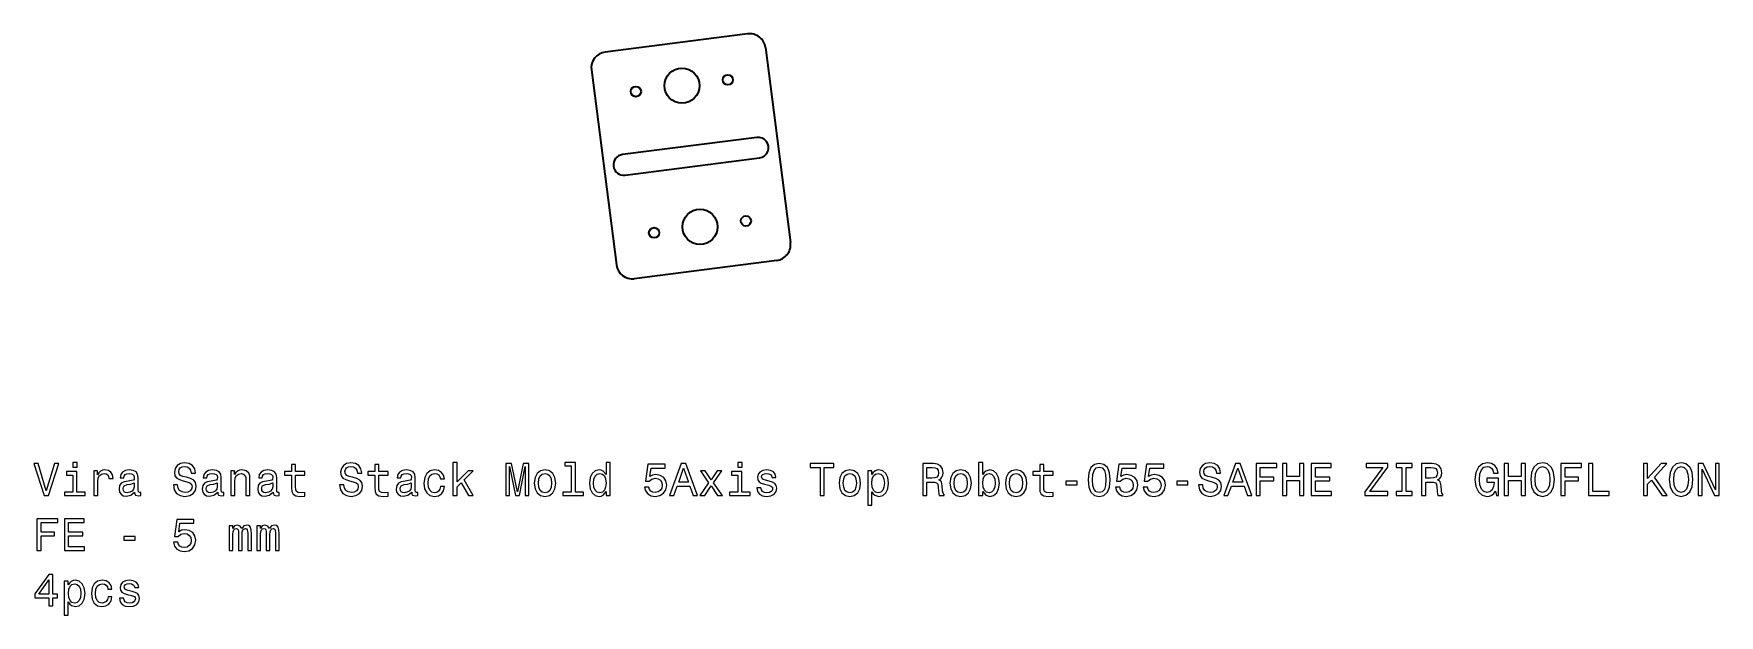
# Model space of a CAD drawing. Extents: x -148 to 2357, y 22 to 235.
# Drawn here: x 1185 to 1713, y 33 to 215 of the extents above; entities that cross this region are included whole.
import ezdxf

# ---------------------------------------------------------------- set-up
doc = ezdxf.new("R2010")
doc.units = 0

msp = doc.modelspace()

# ---------------------------------------------------------------- linework, layer by layer
at = {"color": 7, "lineweight": 35}
for p, q in [((1408.76, 215.4), (1364.17, 209.68)), ((1414.36, 211.08), (1422.2, 149.97)), ((1359.85, 204.08), (1367.69, 142.98)), ((1411.67, 182.95), (1369.56, 177.55)), ((1370.38, 171.1), (1412.49, 176.51)), ((1417.88, 144.38), (1373.29, 138.66))]:
    msp.add_line(p, q, dxfattribs=at)
at = {"color": 7, "lineweight": 13}
for points in [[(1191.72, 80.73), (1189.21, 72.22), (1186.63, 80.73), (1185.26, 80.73), (1188.49, 70.72), (1189.93, 70.72), (1193.09, 80.73)], [(1198.82, 81.07), (1197.48, 81.07), (1197.48, 79.62), (1198.82, 79.62)], [(1230.31, 74.02), (1229, 74.02), (1229.28, 72.49), (1230, 71.37), (1231.11, 70.69), (1232.61, 70.45), (1234.1, 70.68), (1235.21, 71.31), (1235.91, 72.31), (1236.17, 73.62), (1235.96, 74.8), (1235.35, 75.56), (1234.37, 76.07), (1233.06, 76.44), (1231.94, 76.71), (1231.2, 77.03), (1230.78, 77.49), (1230.65, 78.21), (1230.78, 78.86), (1231.16, 79.35), (1231.73, 79.68), (1232.53, 79.8), (1233.33, 79.65), (1233.97, 79.26), (1234.38, 78.62), (1234.59, 77.74), (1235.9, 77.74), (1235.9, 77.77), (1235.67, 79.12), (1234.99, 80.13), (1233.92, 80.76), (1232.48, 80.98), (1231.19, 80.76), (1230.18, 80.16), (1229.53, 79.22), (1229.3, 78.01), (1229.49, 76.93), (1230.03, 76.2), (1230.9, 75.71), (1232.08, 75.33), (1233.25, 75), (1234.13, 74.68), (1234.66, 74.22), (1234.85, 73.47), (1234.67, 72.71), (1234.23, 72.13), (1233.55, 71.77), (1232.67, 71.66), (1231.69, 71.82), (1230.94, 72.28), (1230.47, 73.03)], [(1266, 77.12), (1266, 73.24), (1266.09, 71.99), (1266.49, 71.12), (1267.3, 70.62), (1268.66, 70.45), (1270.16, 70.52), (1270.16, 71.61), (1269.07, 71.53), (1268.07, 71.64), (1267.54, 72), (1267.31, 72.61), (1267.27, 73.46), (1267.27, 77.12), (1270.16, 77.12), (1270.16, 78.2), (1267.27, 78.2), (1267.27, 80.46), (1266, 80.46), (1266, 78.2), (1263.81, 78.2), (1263.81, 77.12)], [(1282.35, 74.02), (1281.04, 74.02), (1281.33, 72.49), (1282.05, 71.37), (1283.16, 70.69), (1284.66, 70.45), (1286.14, 70.68), (1287.25, 71.31), (1287.96, 72.31), (1288.22, 73.62), (1288, 74.8), (1287.4, 75.56), (1286.42, 76.07), (1285.11, 76.44), (1283.98, 76.71), (1283.25, 77.03), (1282.83, 77.49), (1282.7, 78.21), (1282.83, 78.86), (1283.2, 79.35), (1283.78, 79.68), (1284.57, 79.8), (1285.38, 79.65), (1286.01, 79.26), (1286.43, 78.62), (1286.63, 77.74), (1287.94, 77.74), (1287.94, 77.77), (1287.71, 79.12), (1287.04, 80.13), (1285.97, 80.76), (1284.53, 80.98), (1283.23, 80.76), (1282.22, 80.16), (1281.58, 79.22), (1281.34, 78.01), (1281.53, 76.93), (1282.08, 76.2), (1282.94, 75.71), (1284.13, 75.33), (1285.29, 75), (1286.17, 74.68), (1286.7, 74.22), (1286.89, 73.47), (1286.72, 72.71), (1286.27, 72.13), (1285.6, 71.77), (1284.72, 71.66), (1283.74, 71.82), (1282.99, 72.28), (1282.51, 73.03)], [(1292.02, 77.12), (1292.02, 73.24), (1292.11, 71.99), (1292.51, 71.12), (1293.32, 70.62), (1294.69, 70.45), (1296.19, 70.52), (1296.19, 71.61), (1295.09, 71.53), (1294.1, 71.64), (1293.56, 72), (1293.33, 72.61), (1293.29, 73.46), (1293.29, 77.12), (1296.19, 77.12), (1296.19, 78.2), (1293.29, 78.2), (1293.29, 80.46), (1292.02, 80.46), (1292.02, 78.2), (1289.83, 78.2), (1289.83, 77.12)], [(1316.52, 70.72), (1317.79, 70.72), (1317.79, 73.44), (1319.11, 74.73), (1321.39, 70.72), (1322.81, 70.72), (1319.98, 75.6), (1322.89, 78.46), (1321.29, 78.46), (1317.79, 74.97), (1317.79, 81.07), (1316.52, 81.07)], [(1333.07, 70.72), (1334.18, 70.72), (1334.18, 79.8), (1336.06, 70.72), (1337.3, 70.72), (1339.15, 79.8), (1339.15, 70.72), (1340.28, 70.72), (1340.28, 80.72), (1338.52, 80.72), (1336.68, 71.9), (1334.85, 80.72), (1333.07, 80.72)], [(1353.56, 80), (1353.56, 71.79), (1350.96, 71.79), (1350.96, 70.72), (1357.43, 70.72), (1357.43, 71.79), (1354.83, 71.79), (1354.83, 81.07), (1351.58, 81.07), (1351.58, 80)], [(1364.47, 71.92), (1364.47, 70.72), (1365.74, 70.72), (1365.74, 81.07), (1364.49, 81.07), (1364.49, 77.28), (1363.52, 78.37), (1362.93, 78.63), (1362.25, 78.73), (1361.03, 78.44), (1360.08, 77.64), (1359.46, 76.34), (1359.24, 74.6), (1359.46, 72.85), (1360.08, 71.54), (1361.03, 70.72), (1362.25, 70.45), (1362.93, 70.55), (1363.53, 70.81)], [(1376.47, 73.33), (1376.79, 72.15), (1377.5, 71.22), (1378.53, 70.65), (1379.86, 70.43), (1381.32, 70.69), (1382.45, 71.4), (1383.17, 72.52), (1383.45, 73.96), (1383.2, 75.3), (1382.51, 76.35), (1381.43, 77.03), (1380.03, 77.28), (1378.95, 77.1), (1378.12, 76.63), (1378.52, 79.32), (1382.9, 79.32), (1382.9, 80.5), (1377.55, 80.5), (1376.76, 75.2), (1377.92, 75.2), (1378.75, 75.88), (1379.82, 76.12), (1380.74, 75.96), (1381.45, 75.5), (1381.89, 74.8), (1382.05, 73.89), (1381.89, 72.98), (1381.43, 72.28), (1380.72, 71.83), (1379.82, 71.67), (1379.05, 71.77), (1378.46, 72.1), (1378.03, 72.62), (1377.81, 73.33)], [(1384.34, 70.72), (1385.67, 70.72), (1386.72, 73.66), (1390.71, 73.66), (1391.76, 70.72), (1393.12, 70.72), (1389.46, 80.73), (1387.99, 80.73)], [(1387.18, 74.88), (1388.72, 79.29), (1390.26, 74.88)], [(1407.01, 81.07), (1405.67, 81.07), (1405.67, 79.62), (1407.01, 79.62)], [(1431.43, 70.72), (1432.76, 70.72), (1432.76, 79.51), (1435.78, 79.51), (1435.78, 80.72), (1428.39, 80.72), (1428.39, 79.51), (1431.43, 79.51)], [(1463.58, 70.72), (1464.92, 70.72), (1464.92, 74.94), (1466.29, 74.94), (1467.3, 74.9), (1467.93, 74.7), (1468.28, 74.22), (1468.42, 73.37), (1468.49, 72.07), (1468.58, 71.22), (1468.75, 70.72), (1470.26, 70.72), (1470.26, 70.99), (1469.93, 71.4), (1469.82, 72.15), (1469.72, 73.76), (1469.47, 74.96), (1469.14, 75.33), (1468.62, 75.6), (1469.2, 75.96), (1469.6, 76.47), (1469.86, 77.1), (1469.95, 77.87), (1469.74, 79.08), (1469.17, 79.99), (1468.22, 80.53), (1466.92, 80.72), (1463.58, 80.72)], [(1466.55, 79.5), (1467.43, 79.41), (1468.04, 79.14), (1468.43, 78.63), (1468.56, 77.84), (1468.42, 77), (1468.03, 76.5), (1467.37, 76.24), (1466.46, 76.17), (1464.92, 76.17), (1464.92, 79.5)], [(1482.35, 71.92), (1483.29, 70.81), (1484.57, 70.45), (1485.78, 70.72), (1486.75, 71.54), (1487.35, 72.85), (1487.58, 74.6), (1487.35, 76.34), (1486.73, 77.64), (1485.78, 78.44), (1484.57, 78.73), (1483.3, 78.36), (1482.79, 77.9), (1482.35, 77.28), (1482.35, 81.07), (1481.09, 81.07), (1481.09, 70.72), (1482.35, 70.72)], [(1500.21, 77.12), (1500.21, 73.24), (1500.29, 71.99), (1500.7, 71.12), (1501.5, 70.62), (1502.87, 70.45), (1504.37, 70.52), (1504.37, 71.61), (1503.28, 71.53), (1502.28, 71.64), (1501.75, 72), (1501.52, 72.61), (1501.47, 73.46), (1501.47, 77.12), (1504.37, 77.12), (1504.37, 78.2), (1501.47, 78.2), (1501.47, 80.46), (1500.21, 80.46), (1500.21, 78.2), (1498.02, 78.2), (1498.02, 77.12)], [(1515.36, 75.6), (1515.58, 73.34), (1516.26, 71.73), (1517.34, 70.75), (1518.84, 70.43), (1520.32, 70.75), (1521.4, 71.73), (1522.06, 73.34), (1522.3, 75.6), (1522.06, 77.85), (1521.79, 78.75), (1521.4, 79.48), (1520.32, 80.46), (1518.84, 80.79), (1517.34, 80.46), (1516.26, 79.47), (1515.58, 77.85)], [(1516.75, 75.6), (1516.86, 77.35), (1517.22, 78.6), (1517.87, 79.34), (1518.84, 79.6), (1519.79, 79.34), (1520.44, 78.6), (1520.8, 77.35), (1520.91, 75.6), (1520.8, 73.85), (1520.44, 72.59), (1519.79, 71.86), (1518.84, 71.61), (1517.87, 71.86), (1517.22, 72.59), (1516.86, 73.85)], [(1523.94, 73.33), (1524.26, 72.15), (1524.96, 71.22), (1526, 70.65), (1527.32, 70.43), (1528.78, 70.69), (1529.92, 71.4), (1530.64, 72.52), (1530.91, 73.96), (1530.67, 75.3), (1529.98, 76.35), (1528.89, 77.03), (1527.5, 77.28), (1526.42, 77.1), (1525.58, 76.63), (1525.98, 79.32), (1530.36, 79.32), (1530.36, 80.5), (1525.02, 80.5), (1524.23, 75.2), (1525.38, 75.2), (1526.21, 75.88), (1527.28, 76.12), (1528.2, 75.96), (1528.91, 75.5), (1529.36, 74.8), (1529.51, 73.89), (1529.36, 72.98), (1528.89, 72.28), (1528.19, 71.83), (1527.28, 71.67), (1526.52, 71.77), (1525.93, 72.1), (1525.49, 72.62), (1525.28, 73.33)], [(1532.61, 73.33), (1532.93, 72.15), (1533.64, 71.22), (1534.67, 70.65), (1536, 70.43), (1537.45, 70.69), (1538.59, 71.4), (1539.31, 72.52), (1539.59, 73.96), (1539.34, 75.3), (1538.65, 76.35), (1537.57, 77.03), (1536.17, 77.28), (1535.09, 77.1), (1534.26, 76.63), (1534.66, 79.32), (1539.04, 79.32), (1539.04, 80.5), (1533.69, 80.5), (1532.9, 75.2), (1534.05, 75.2), (1534.89, 75.88), (1535.96, 76.12), (1536.88, 75.96), (1537.58, 75.5), (1538.03, 74.8), (1538.19, 73.89), (1538.03, 72.98), (1537.57, 72.28), (1536.86, 71.83), (1535.96, 71.67), (1535.19, 71.77), (1534.6, 72.1), (1534.17, 72.62), (1533.95, 73.33)], [(1551.26, 74.02), (1549.95, 74.02), (1550.23, 72.49), (1550.96, 71.37), (1552.06, 70.69), (1553.56, 70.45), (1555.05, 70.68), (1556.16, 71.31), (1556.86, 72.31), (1557.12, 73.62), (1556.91, 74.8), (1556.3, 75.56), (1555.32, 76.07), (1554.01, 76.44), (1552.89, 76.71), (1552.15, 77.03), (1551.73, 77.49), (1551.6, 78.21), (1551.73, 78.86), (1552.11, 79.35), (1552.68, 79.68), (1553.48, 79.8), (1554.28, 79.65), (1554.92, 79.26), (1555.34, 78.62), (1555.54, 77.74), (1556.85, 77.74), (1556.85, 77.77), (1556.62, 79.12), (1555.94, 80.13), (1554.87, 80.76), (1553.43, 80.98), (1552.14, 80.76), (1551.13, 80.16), (1550.48, 79.22), (1550.25, 78.01), (1550.44, 76.93), (1550.98, 76.2), (1551.85, 75.71), (1553.03, 75.33), (1554.2, 75), (1555.08, 74.68), (1555.61, 74.22), (1555.8, 73.47), (1555.62, 72.71), (1555.18, 72.13), (1554.5, 71.77), (1553.62, 71.66), (1552.64, 71.82), (1551.89, 72.28), (1551.42, 73.03)], [(1557.83, 70.72), (1559.15, 70.72), (1560.21, 73.66), (1564.2, 73.66), (1565.25, 70.72), (1566.6, 70.72), (1562.94, 80.73), (1561.47, 80.73)], [(1560.67, 74.88), (1562.21, 79.29), (1563.75, 74.88)], [(1567.93, 70.72), (1569.27, 70.72), (1569.27, 75.32), (1573.48, 75.32), (1573.48, 76.51), (1569.27, 76.51), (1569.27, 79.51), (1574.44, 79.51), (1574.44, 80.72), (1567.93, 80.72)], [(1576.21, 70.72), (1577.55, 70.72), (1577.55, 75.42), (1581.56, 75.42), (1581.56, 70.72), (1582.89, 70.72), (1582.89, 80.72), (1581.56, 80.72), (1581.56, 76.64), (1577.55, 76.64), (1577.55, 80.72), (1576.21, 80.72)], [(1585.21, 70.72), (1591.55, 70.72), (1591.55, 71.93), (1586.53, 71.93), (1586.53, 75.32), (1591, 75.32), (1591, 76.51), (1586.53, 76.51), (1586.53, 79.51), (1591.43, 79.51), (1591.43, 80.72), (1585.21, 80.72)], [(1601.99, 70.72), (1609.17, 70.72), (1609.17, 71.93), (1603.58, 71.93), (1609.17, 79.58), (1609.17, 80.72), (1602.38, 80.72), (1602.38, 79.51), (1607.67, 79.51), (1601.99, 71.87)], [(1613.59, 71.93), (1611.75, 71.93), (1611.75, 70.72), (1616.76, 70.72), (1616.76, 71.93), (1614.92, 71.93), (1614.92, 79.51), (1616.76, 79.51), (1616.76, 80.72), (1611.75, 80.72), (1611.75, 79.51), (1613.59, 79.51)], [(1619.72, 70.72), (1621.06, 70.72), (1621.06, 74.94), (1622.43, 74.94), (1623.43, 74.9), (1624.07, 74.7), (1624.41, 74.22), (1624.56, 73.37), (1624.63, 72.07), (1624.72, 71.22), (1624.89, 70.72), (1626.4, 70.72), (1626.4, 70.99), (1626.07, 71.4), (1625.96, 72.15), (1625.85, 73.76), (1625.61, 74.96), (1625.28, 75.33), (1624.76, 75.6), (1625.34, 75.96), (1625.74, 76.47), (1626, 77.1), (1626.08, 77.87), (1625.88, 79.08), (1625.31, 79.99), (1624.36, 80.53), (1623.06, 80.72), (1619.72, 80.72)], [(1622.68, 79.5), (1623.56, 79.41), (1624.18, 79.14), (1624.57, 78.63), (1624.7, 77.84), (1624.56, 77), (1624.17, 76.5), (1623.51, 76.24), (1622.6, 76.17), (1621.06, 76.17), (1621.06, 79.5)], [(1642.91, 72.06), (1643.16, 70.72), (1643.88, 70.72), (1643.88, 76.12), (1640.23, 76.12), (1640.23, 74.9), (1642.48, 74.9), (1642.48, 74.81), (1642.31, 73.49), (1641.85, 72.51), (1641.14, 71.89), (1640.26, 71.69), (1639.28, 71.94), (1638.52, 72.72), (1638.03, 74.01), (1637.86, 75.76), (1638.02, 77.51), (1638.51, 78.79), (1639.28, 79.57), (1640.34, 79.84), (1641.06, 79.7), (1641.65, 79.29), (1642.08, 78.62), (1642.32, 77.71), (1643.75, 77.71), (1643.38, 79.09), (1642.67, 80.13), (1641.68, 80.76), (1640.42, 80.99), (1638.78, 80.63), (1637.54, 79.58), (1636.75, 77.92), (1636.47, 75.72), (1636.75, 73.5), (1637.54, 71.84), (1638.71, 70.79), (1640.18, 70.45), (1641, 70.56), (1641.73, 70.85), (1642.37, 71.35)], [(1645.61, 70.72), (1646.95, 70.72), (1646.95, 75.42), (1650.96, 75.42), (1650.96, 70.72), (1652.28, 70.72), (1652.28, 80.72), (1650.96, 80.72), (1650.96, 76.64), (1646.95, 76.64), (1646.95, 80.72), (1645.61, 80.72)], [(1653.92, 75.72), (1654.18, 73.47), (1654.93, 71.82), (1656.1, 70.79), (1657.63, 70.45), (1659.14, 70.79), (1660.32, 71.82), (1661.06, 73.47), (1661.33, 75.72), (1661.06, 77.95), (1660.74, 78.86), (1660.32, 79.61), (1659.14, 80.63), (1658.42, 80.89), (1657.63, 80.99), (1656.08, 80.63), (1654.92, 79.62), (1654.18, 77.97)], [(1655.31, 75.72), (1655.47, 77.46), (1655.94, 78.75), (1656.68, 79.52), (1657.63, 79.8), (1658.56, 79.52), (1659.3, 78.73), (1659.77, 77.45), (1659.95, 75.72), (1659.77, 73.98), (1659.3, 72.69), (1658.56, 71.92), (1657.63, 71.66), (1656.68, 71.92), (1655.94, 72.69), (1655.47, 73.96)], [(1663.35, 70.72), (1664.69, 70.72), (1664.69, 75.32), (1668.89, 75.32), (1668.89, 76.51), (1664.69, 76.51), (1664.69, 79.51), (1669.86, 79.51), (1669.86, 80.72), (1663.35, 80.72)], [(1672.05, 70.72), (1678.48, 70.72), (1678.48, 71.93), (1673.38, 71.93), (1673.38, 80.72), (1672.05, 80.72)], [(1689.2, 70.72), (1690.52, 70.72), (1690.52, 74.28), (1691.7, 75.55), (1695.06, 70.72), (1696.68, 70.72), (1692.64, 76.51), (1696.56, 80.72), (1694.8, 80.72), (1690.52, 76.09), (1690.52, 80.72), (1689.2, 80.72)], [(1697.3, 75.72), (1697.55, 73.47), (1698.3, 71.82), (1699.47, 70.79), (1701, 70.45), (1702.51, 70.79), (1703.69, 71.82), (1704.43, 73.47), (1704.7, 75.72), (1704.43, 77.95), (1704.11, 78.86), (1703.69, 79.61), (1702.51, 80.63), (1701.79, 80.89), (1701, 80.99), (1699.46, 80.63), (1698.29, 79.62), (1697.55, 77.97)], [(1698.68, 75.72), (1698.84, 77.46), (1699.31, 78.75), (1700.05, 79.52), (1701, 79.8), (1701.94, 79.52), (1702.67, 78.73), (1703.15, 77.45), (1703.32, 75.72), (1703.15, 73.98), (1702.67, 72.69), (1701.94, 71.92), (1701, 71.66), (1700.05, 71.92), (1699.31, 72.69), (1698.84, 73.96)], [(1706.39, 70.72), (1707.58, 70.72), (1707.58, 78.92), (1711.42, 70.72), (1712.96, 70.72), (1712.96, 80.72), (1711.75, 80.72), (1711.75, 72.52), (1707.96, 80.72), (1706.39, 80.72)], [(1198.78, 71.79), (1198.78, 78.2), (1195.52, 78.2), (1195.52, 77.12), (1197.51, 77.12), (1197.51, 71.79), (1194.92, 71.79), (1194.92, 70.72), (1201.4, 70.72), (1201.4, 71.79)], [(1204.05, 70.72), (1205.32, 70.72), (1205.32, 75.14), (1205.45, 76.21), (1205.84, 76.97), (1206.47, 77.43), (1207.32, 77.59), (1207.96, 77.49), (1208.43, 77.2), (1208.72, 76.71), (1208.82, 76.05), (1210.11, 76.05), (1209.93, 77.22), (1209.46, 78.05), (1208.66, 78.56), (1207.58, 78.73), (1206.85, 78.62), (1206.21, 78.33), (1205.65, 77.84), (1205.21, 77.18), (1205.21, 78.46), (1204.05, 78.46)], [(1216.85, 71.73), (1216.85, 71.69), (1216.92, 71.2), (1217.14, 70.85), (1218.04, 70.58), (1218.75, 70.69), (1218.75, 71.67), (1218.45, 71.63), (1218.04, 71.82), (1217.97, 72.39), (1217.97, 76.4), (1217.8, 77.42), (1217.3, 78.14), (1216.42, 78.57), (1215.18, 78.73), (1213.97, 78.56), (1213.07, 78.07), (1212.51, 77.31), (1212.32, 76.3), (1212.32, 76.21), (1213.46, 76.21), (1213.56, 76.82), (1213.88, 77.25), (1214.4, 77.51), (1215.13, 77.61), (1215.84, 77.54), (1216.34, 77.32), (1216.65, 76.94), (1216.75, 76.43), (1216.69, 75.82), (1216.46, 75.52), (1215.88, 75.37), (1214.8, 75.26), (1213.56, 75), (1212.68, 74.54), (1212.17, 73.82), (1212.01, 72.75), (1212.15, 71.8), (1212.6, 71.09), (1213.32, 70.65), (1214.31, 70.49), (1215.65, 70.79)], [(1216.7, 73.43), (1216.53, 72.68), (1216.07, 72.1), (1215.38, 71.73), (1214.53, 71.6), (1213.98, 71.67), (1213.59, 71.9), (1213.35, 72.31), (1213.28, 72.87), (1213.33, 73.37), (1213.56, 73.73), (1214.49, 74.14), (1215.65, 74.31), (1216.7, 74.65)], [(1242.87, 71.73), (1242.87, 71.69), (1242.94, 71.2), (1243.16, 70.85), (1244.07, 70.58), (1244.77, 70.69), (1244.77, 71.67), (1244.47, 71.63), (1244.07, 71.82), (1244, 72.39), (1244, 76.4), (1243.82, 77.42), (1243.32, 78.14), (1242.44, 78.57), (1241.2, 78.73), (1239.99, 78.56), (1239.1, 78.07), (1238.53, 77.31), (1238.35, 76.3), (1238.35, 76.21), (1239.49, 76.21), (1239.59, 76.82), (1239.9, 77.25), (1240.42, 77.51), (1241.16, 77.61), (1241.86, 77.54), (1242.37, 77.32), (1242.67, 76.94), (1242.77, 76.43), (1242.71, 75.82), (1242.48, 75.52), (1241.91, 75.37), (1240.83, 75.26), (1239.59, 75), (1238.71, 74.54), (1238.19, 73.82), (1238.03, 72.75), (1238.17, 71.8), (1238.62, 71.09), (1239.34, 70.65), (1240.34, 70.49), (1241.68, 70.79)], [(1242.73, 73.43), (1242.55, 72.68), (1242.09, 72.1), (1241.4, 71.73), (1240.55, 71.6), (1240, 71.67), (1239.62, 71.9), (1239.37, 72.31), (1239.3, 72.87), (1239.36, 73.37), (1239.59, 73.73), (1240.51, 74.14), (1241.68, 74.31), (1242.73, 74.65)], [(1246.95, 70.72), (1248.22, 70.72), (1248.22, 75.19), (1248.35, 76.21), (1248.77, 76.96), (1249.41, 77.42), (1250.28, 77.59), (1250.97, 77.45), (1251.4, 77.06), (1251.62, 76.41), (1251.69, 75.55), (1251.69, 70.72), (1252.96, 70.72), (1252.96, 75.81), (1252.9, 76.83), (1252.64, 77.68), (1251.79, 78.46), (1250.47, 78.73), (1249.73, 78.63), (1249.11, 78.36), (1248.58, 77.9), (1248.16, 77.28), (1248.16, 78.46), (1246.95, 78.46)], [(1260.22, 71.73), (1260.22, 71.69), (1260.29, 71.2), (1260.51, 70.85), (1261.42, 70.58), (1262.12, 70.69), (1262.12, 71.67), (1261.82, 71.63), (1261.42, 71.82), (1261.34, 72.39), (1261.34, 76.4), (1261.17, 77.42), (1260.67, 78.14), (1259.79, 78.57), (1258.55, 78.73), (1257.34, 78.56), (1256.45, 78.07), (1255.88, 77.31), (1255.7, 76.3), (1255.7, 76.21), (1256.83, 76.21), (1256.94, 76.82), (1257.25, 77.25), (1257.77, 77.51), (1258.51, 77.61), (1259.21, 77.54), (1259.72, 77.32), (1260.02, 76.94), (1260.12, 76.43), (1260.06, 75.82), (1259.83, 75.52), (1259.26, 75.37), (1258.17, 75.26), (1256.94, 75), (1256.06, 74.54), (1255.54, 73.82), (1255.38, 72.75), (1255.52, 71.8), (1255.97, 71.09), (1256.69, 70.65), (1257.68, 70.49), (1259.02, 70.79)], [(1260.08, 73.43), (1259.9, 72.68), (1259.44, 72.1), (1258.75, 71.73), (1257.9, 71.6), (1257.35, 71.67), (1256.96, 71.9), (1256.72, 72.31), (1256.65, 72.87), (1256.7, 73.37), (1256.94, 73.73), (1257.86, 74.14), (1259.02, 74.31), (1260.08, 74.65)], [(1303.59, 71.73), (1303.59, 71.69), (1303.66, 71.2), (1303.88, 70.85), (1304.79, 70.58), (1305.49, 70.69), (1305.49, 71.67), (1305.19, 71.63), (1304.79, 71.82), (1304.72, 72.39), (1304.72, 76.4), (1304.54, 77.42), (1304.04, 78.14), (1303.16, 78.57), (1301.92, 78.73), (1300.71, 78.56), (1299.82, 78.07), (1299.26, 77.31), (1299.07, 76.3), (1299.07, 76.21), (1300.21, 76.21), (1300.31, 76.82), (1300.62, 77.25), (1301.14, 77.51), (1301.88, 77.61), (1302.58, 77.54), (1303.09, 77.32), (1303.39, 76.94), (1303.49, 76.43), (1303.43, 75.82), (1303.2, 75.52), (1302.63, 75.37), (1301.55, 75.26), (1300.31, 75), (1299.43, 74.54), (1298.91, 73.82), (1298.75, 72.75), (1298.89, 71.8), (1299.34, 71.09), (1300.06, 70.65), (1301.06, 70.49), (1302.4, 70.79)], [(1303.45, 73.43), (1303.28, 72.68), (1302.81, 72.1), (1302.12, 71.73), (1301.27, 71.6), (1300.72, 71.67), (1300.34, 71.9), (1300.09, 72.31), (1300.02, 72.87), (1300.08, 73.37), (1300.31, 73.73), (1301.23, 74.14), (1302.4, 74.31), (1303.45, 74.65)], [(1312.6, 75.89), (1313.85, 75.89), (1313.59, 77.05), (1312.97, 77.95), (1312.01, 78.52), (1310.75, 78.73), (1309.37, 78.44), (1308.32, 77.64), (1307.66, 76.33), (1307.43, 74.57), (1307.64, 72.82), (1308.29, 71.53), (1309.31, 70.72), (1310.71, 70.45), (1311.95, 70.66), (1312.92, 71.27), (1313.58, 72.22), (1313.87, 73.49), (1312.66, 73.49), (1312.44, 72.68), (1312.04, 72.07), (1311.46, 71.7), (1310.75, 71.58), (1309.87, 71.77), (1309.24, 72.35), (1308.85, 73.28), (1308.72, 74.61), (1308.85, 75.91), (1309.26, 76.84), (1309.9, 77.42), (1310.75, 77.62), (1311.5, 77.49), (1312.06, 77.16), (1312.44, 76.61)], [(1341.99, 74.58), (1342.22, 72.82), (1342.89, 71.53), (1343.94, 70.72), (1345.35, 70.45), (1346.75, 70.72), (1347.8, 71.51), (1348.46, 72.81), (1348.71, 74.58), (1348.46, 76.34), (1347.8, 77.65), (1346.75, 78.44), (1345.35, 78.73), (1343.94, 78.44), (1342.89, 77.64), (1342.22, 76.34)], [(1343.29, 74.6), (1343.42, 75.89), (1343.82, 76.83), (1344.47, 77.41), (1345.35, 77.61), (1346.21, 77.41), (1346.86, 76.84), (1347.27, 75.89), (1347.41, 74.6), (1347.27, 73.28), (1346.86, 72.33), (1346.21, 71.76), (1345.35, 71.57), (1344.47, 71.76), (1343.82, 72.33), (1343.42, 73.28)], [(1362.47, 77.59), (1363.3, 77.39), (1363.94, 76.83), (1364.31, 75.89), (1364.46, 74.6), (1364.31, 73.28), (1363.94, 72.35), (1363.3, 71.77), (1362.47, 71.58), (1361.68, 71.77), (1361.07, 72.35), (1360.67, 73.3), (1360.54, 74.6), (1360.67, 75.88), (1361.07, 76.82), (1361.68, 77.39)], [(1395.34, 70.72), (1397.32, 73.73), (1399.37, 70.72), (1400.9, 70.72), (1398.13, 74.71), (1400.74, 78.46), (1399.27, 78.46), (1397.38, 75.65), (1395.49, 78.46), (1394, 78.46), (1396.56, 74.7), (1393.85, 70.72)], [(1406.96, 71.79), (1406.96, 78.2), (1403.71, 78.2), (1403.71, 77.12), (1405.7, 77.12), (1405.7, 71.79), (1403.1, 71.79), (1403.1, 70.72), (1409.59, 70.72), (1409.59, 71.79)], [(1415.55, 75.23), (1414.33, 75.52), (1413.42, 75.85), (1413.12, 76.53), (1413.2, 77), (1413.51, 77.35), (1414, 77.56), (1414.7, 77.65), (1415.38, 77.56), (1415.91, 77.31), (1416.26, 76.92), (1416.4, 76.4), (1417.64, 76.4), (1417.64, 76.43), (1417.43, 77.36), (1416.83, 78.1), (1415.91, 78.56), (1414.7, 78.73), (1413.48, 78.56), (1412.58, 78.08), (1412.02, 77.38), (1411.85, 76.48), (1411.98, 75.62), (1412.38, 75.01), (1413.04, 74.58), (1414.01, 74.28), (1415.42, 73.93), (1416.29, 73.57), (1416.52, 73.28), (1416.6, 72.85), (1416.47, 72.32), (1416.13, 71.92), (1415.57, 71.66), (1414.82, 71.57), (1414.02, 71.66), (1413.45, 71.96), (1413.06, 72.45), (1412.9, 73.13), (1411.68, 73.13), (1411.88, 71.97), (1412.47, 71.14), (1413.41, 70.63), (1414.7, 70.45), (1416.06, 70.63), (1417.05, 71.14), (1417.66, 71.94), (1417.87, 73), (1417.71, 73.9), (1417.27, 74.52), (1416.53, 74.93)], [(1437.41, 74.58), (1437.64, 72.82), (1438.3, 71.53), (1439.36, 70.72), (1440.77, 70.45), (1442.17, 70.72), (1443.22, 71.51), (1443.88, 72.81), (1444.13, 74.58), (1443.88, 76.34), (1443.22, 77.65), (1442.17, 78.44), (1440.77, 78.73), (1439.36, 78.44), (1438.3, 77.64), (1437.64, 76.34)], [(1438.71, 74.6), (1438.84, 75.89), (1439.24, 76.83), (1439.89, 77.41), (1440.77, 77.61), (1441.63, 77.41), (1442.28, 76.84), (1442.68, 75.89), (1442.83, 74.6), (1442.68, 73.28), (1442.28, 72.33), (1441.63, 71.76), (1440.77, 71.57), (1439.89, 71.76), (1439.24, 72.33), (1438.84, 73.28)], [(1447.66, 77.26), (1447.66, 78.46), (1446.39, 78.46), (1446.39, 67.72), (1447.66, 67.72), (1447.66, 71.9), (1448.1, 71.22), (1448.61, 70.78), (1449.87, 70.45), (1451.09, 70.72), (1452.04, 71.54), (1452.66, 72.84), (1452.89, 74.6), (1452.66, 76.34), (1452.04, 77.64), (1451.09, 78.44), (1449.87, 78.73), (1449.18, 78.65), (1448.59, 78.37), (1448.09, 77.91)], [(1449.66, 71.58), (1448.81, 71.77), (1448.19, 72.35), (1447.8, 73.28), (1447.67, 74.6), (1447.8, 75.89), (1448.19, 76.83), (1448.81, 77.39), (1449.66, 77.59), (1450.44, 77.39), (1451.06, 76.82), (1451.45, 75.88), (1451.59, 74.6), (1451.45, 73.3), (1451.06, 72.35), (1450.44, 71.77)], [(1472.11, 74.58), (1472.34, 72.82), (1473, 71.53), (1474.05, 70.72), (1475.47, 70.45), (1476.86, 70.72), (1477.92, 71.51), (1478.58, 72.81), (1478.82, 74.58), (1478.58, 76.34), (1477.92, 77.65), (1476.86, 78.44), (1475.47, 78.73), (1474.05, 78.44), (1473, 77.64), (1472.34, 76.34)], [(1473.4, 74.6), (1473.53, 75.89), (1473.94, 76.83), (1474.59, 77.41), (1475.47, 77.61), (1476.33, 77.41), (1476.98, 76.84), (1477.38, 75.89), (1477.53, 74.6), (1477.38, 73.28), (1476.98, 72.33), (1476.33, 71.76), (1475.47, 71.57), (1474.59, 71.76), (1473.94, 72.33), (1473.53, 73.28)], [(1486.29, 74.6), (1486.14, 73.3), (1485.75, 72.35), (1485.13, 71.77), (1484.36, 71.58), (1483.51, 71.77), (1482.89, 72.35), (1482.5, 73.28), (1482.37, 74.6), (1482.5, 75.89), (1482.89, 76.83), (1483.51, 77.39), (1484.36, 77.59), (1485.13, 77.39), (1485.75, 76.82), (1486.14, 75.88)], [(1489.46, 74.58), (1489.69, 72.82), (1490.35, 71.53), (1491.4, 70.72), (1492.81, 70.45), (1494.21, 70.72), (1495.26, 71.51), (1495.93, 72.81), (1496.17, 74.58), (1495.93, 76.34), (1495.26, 77.65), (1494.21, 78.44), (1492.81, 78.73), (1491.4, 78.44), (1490.35, 77.64), (1489.69, 76.34)], [(1490.75, 74.6), (1490.88, 75.89), (1491.29, 76.83), (1491.94, 77.41), (1492.81, 77.61), (1493.68, 77.41), (1494.33, 76.84), (1494.73, 75.89), (1494.87, 74.6), (1494.73, 73.28), (1494.33, 72.33), (1493.68, 71.76), (1492.81, 71.57), (1491.94, 71.76), (1491.29, 72.33), (1490.88, 73.28)], [(1508.42, 74.02), (1511.91, 74.02), (1511.91, 75.16), (1508.42, 75.16)], [(1543.12, 74.02), (1546.6, 74.02), (1546.6, 75.16), (1543.12, 75.16)], [(1186.26, 53.44), (1187.6, 53.44), (1187.6, 58.04), (1191.81, 58.04), (1191.81, 59.24), (1187.6, 59.24), (1187.6, 62.23), (1192.77, 62.23), (1192.77, 63.44), (1186.26, 63.44)], [(1194.86, 53.44), (1201.2, 53.44), (1201.2, 54.65), (1196.19, 54.65), (1196.19, 58.04), (1200.65, 58.04), (1200.65, 59.24), (1196.19, 59.24), (1196.19, 62.23), (1201.09, 62.23), (1201.09, 63.44), (1194.86, 63.44)], [(1229.01, 56.05), (1229.33, 54.87), (1230.03, 53.95), (1231.07, 53.37), (1232.4, 53.16), (1233.85, 53.41), (1234.99, 54.12), (1235.71, 55.24), (1235.98, 56.69), (1235.74, 58.03), (1235.05, 59.08), (1233.97, 59.75), (1232.57, 60), (1231.49, 59.83), (1230.65, 59.35), (1231.06, 62.05), (1235.44, 62.05), (1235.44, 63.23), (1230.09, 63.23), (1229.3, 57.92), (1230.45, 57.92), (1231.29, 58.6), (1232.35, 58.85), (1233.28, 58.69), (1233.98, 58.23), (1234.43, 57.52), (1234.59, 56.61), (1234.43, 55.71), (1233.97, 55), (1233.26, 54.55), (1232.35, 54.39), (1231.59, 54.5), (1231, 54.83), (1230.57, 55.35), (1230.35, 56.05)], [(1246.45, 53.44), (1247.61, 53.44), (1247.61, 58.62), (1247.68, 59.39), (1247.9, 59.96), (1248.23, 60.29), (1248.66, 60.42), (1249.01, 60.3), (1249.24, 60.01), (1249.36, 59.52), (1249.4, 58.88), (1249.4, 53.44), (1250.49, 53.44), (1250.49, 58.62), (1250.57, 59.38), (1250.78, 59.94), (1251.13, 60.29), (1251.56, 60.42), (1251.91, 60.3), (1252.14, 60.01), (1252.28, 58.88), (1252.28, 53.44), (1253.45, 53.44), (1253.45, 58.79), (1253.38, 59.9), (1253.15, 60.75), (1252.68, 61.27), (1251.94, 61.45), (1251.06, 61.17), (1250.38, 60.33), (1249.85, 61.15), (1248.95, 61.45), (1248.13, 61.17), (1247.57, 60.36), (1247.57, 61.18), (1246.45, 61.18)], [(1255.12, 53.44), (1256.29, 53.44), (1256.29, 58.62), (1256.36, 59.39), (1256.58, 59.96), (1256.91, 60.29), (1257.34, 60.42), (1257.68, 60.3), (1257.92, 60.01), (1258.03, 59.52), (1258.07, 58.88), (1258.07, 53.44), (1259.17, 53.44), (1259.17, 58.62), (1259.24, 59.38), (1259.46, 59.94), (1259.8, 60.29), (1260.23, 60.42), (1260.58, 60.3), (1260.81, 60.01), (1260.96, 58.88), (1260.96, 53.44), (1262.12, 53.44), (1262.12, 58.79), (1262.05, 59.9), (1261.82, 60.75), (1261.36, 61.27), (1260.61, 61.45), (1259.73, 61.17), (1259.05, 60.33), (1258.52, 61.15), (1257.63, 61.45), (1256.81, 61.17), (1256.24, 60.36), (1256.24, 61.18), (1255.12, 61.18)], [(1213.49, 56.74), (1216.98, 56.74), (1216.98, 57.88), (1213.49, 57.88)], [(1190, 36.17), (1191.3, 36.17), (1191.3, 38.65), (1192.73, 38.65), (1192.73, 39.8), (1191.3, 39.8), (1191.3, 45.95), (1189.99, 45.95), (1185.61, 39.91), (1185.61, 38.65), (1190, 38.65)], [(1186.82, 39.8), (1190, 44.28), (1190, 39.8)], [(1196.1, 42.71), (1196.1, 43.9), (1194.83, 43.9), (1194.83, 33.17), (1196.1, 33.17), (1196.1, 37.35), (1196.55, 36.67), (1197.05, 36.22), (1198.32, 35.89), (1199.53, 36.17), (1200.48, 36.99), (1201.1, 38.28), (1201.33, 40.04), (1201.1, 41.79), (1200.48, 43.08), (1199.53, 43.89), (1198.32, 44.18), (1197.63, 44.09), (1197.04, 43.82), (1196.53, 43.36)], [(1198.1, 37.03), (1197.25, 37.22), (1196.63, 37.79), (1196.24, 38.73), (1196.11, 40.04), (1196.24, 41.34), (1196.63, 42.28), (1197.25, 42.84), (1198.1, 43.04), (1198.88, 42.84), (1199.5, 42.26), (1199.89, 41.33), (1200.03, 40.04), (1199.89, 38.75), (1199.5, 37.79), (1198.88, 37.22)], [(1208.51, 41.34), (1209.76, 41.34), (1209.5, 42.49), (1208.88, 43.4), (1207.92, 43.96), (1206.66, 44.18), (1205.28, 43.89), (1204.23, 43.08), (1203.56, 41.77), (1203.33, 40.01), (1203.55, 38.27), (1204.2, 36.97), (1205.22, 36.17), (1206.62, 35.89), (1207.86, 36.11), (1208.82, 36.71), (1209.49, 37.67), (1209.77, 38.93), (1208.56, 38.93), (1208.35, 38.13), (1207.94, 37.52), (1207.37, 37.15), (1206.66, 37.03), (1205.78, 37.22), (1205.15, 37.79), (1204.76, 38.73), (1204.63, 40.06), (1204.76, 41.35), (1205.16, 42.29), (1205.81, 42.87), (1206.66, 43.07), (1207.41, 42.94), (1207.97, 42.61), (1208.35, 42.06)], [(1216.04, 40.68), (1214.82, 40.96), (1213.91, 41.3), (1213.61, 41.97), (1213.69, 42.45), (1214, 42.79), (1214.49, 43.01), (1215.19, 43.1), (1215.87, 43.01), (1216.4, 42.75), (1216.75, 42.36), (1216.89, 41.84), (1218.13, 41.84), (1218.13, 41.87), (1217.92, 42.81), (1217.32, 43.54), (1216.4, 44.01), (1215.19, 44.18), (1213.97, 44.01), (1213.07, 43.53), (1212.51, 42.82), (1212.34, 41.93), (1212.47, 41.07), (1212.87, 40.46), (1213.53, 40.03), (1214.5, 39.73), (1215.91, 39.38), (1216.78, 39.02), (1217.01, 38.73), (1217.09, 38.3), (1216.96, 37.77), (1216.62, 37.36), (1216.06, 37.1), (1215.31, 37.02), (1214.51, 37.1), (1213.94, 37.41), (1213.55, 37.9), (1213.39, 38.57), (1212.17, 38.57), (1212.37, 37.42), (1212.96, 36.58), (1213.89, 36.08), (1215.19, 35.89), (1216.55, 36.08), (1217.54, 36.58), (1218.15, 37.39), (1218.36, 38.44), (1218.2, 39.35), (1217.76, 39.97), (1217.02, 40.37)]]:
    msp.add_lwpolyline(points, close=True, dxfattribs=at)
at = {"color": 7, "lineweight": 35}
for centre, radius in [((1388.19, 199.15), 5.5), ((1402.57, 200.99), 1.6), ((1373.8, 197.3), 1.6), ((1393.86, 154.91), 5.5), ((1408.24, 156.75), 1.6), ((1379.48, 153.06), 1.6)]:
    msp.add_circle(centre, radius, dxfattribs=at)
for centre, radius, start, end in [((1409.4, 210.44), 5, 7.3117, 97.3117), ((1364.81, 204.72), 5, 97.3117, 187.3117), ((1412.08, 179.73), 3.25, 277.3117, 97.3117), ((1369.97, 174.33), 3.25, 97.3117, 277.3117), ((1417.24, 149.34), 5, 277.3117, 7.3117), ((1372.65, 143.62), 5, 187.3117, 277.3117)]:
    msp.add_arc(centre, radius, start, end, dxfattribs=at)

doc.saveas('drawing.dxf')
